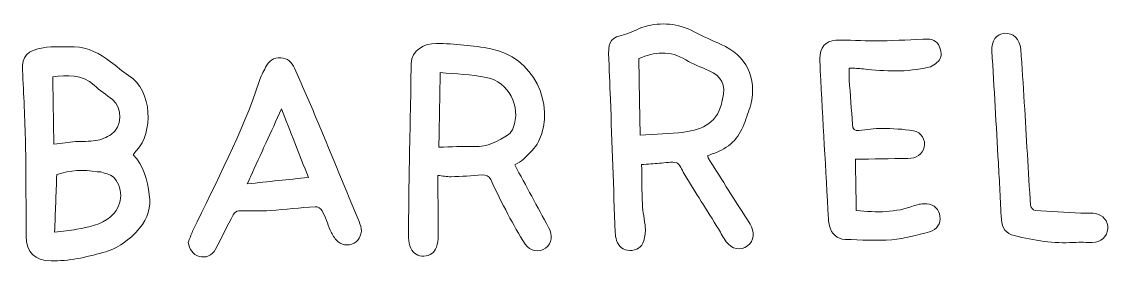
# Model space of a CAD drawing. Header units: inches. Extents: x 30 to 180, y 56 to 256.
# Drawn here: x 73.38 to 89.52, y 211.68 to 215.24 of the extents above; entities that cross this region are included whole.
import ezdxf

# ---------------------------------------------------------------- set-up
doc = ezdxf.new("R2010")
doc.units = ezdxf.units.IN
doc.header["$MEASUREMENT"] = 0

# ---------------------------------------------------------------- blocks, each defined once
blk = doc.blocks.new('block 196')
at = {"color": 7, "lineweight": 15, "true_color": 0xffffff}
blk.add_open_spline([(74.961, 214.44), (74.867, 214.498), (74.786, 214.577), (74.697, 214.641)], degree=3, dxfattribs=at)
blk = doc.blocks.new('block 197')
at = {"color": 7, "lineweight": 15, "true_color": 0xffffff}
blk.add_open_spline([(74.697, 214.641), (74.535, 214.76), (74.365, 214.861), (74.156, 214.861), (74.002, 214.861), (73.844, 214.874), (73.694, 214.849)], degree=3, knots=[0, 0, 0, 0, 1, 1, 1, 2, 2, 2, 2], dxfattribs=at)
blk = doc.blocks.new('block 198')
at = {"color": 7, "lineweight": 15, "true_color": 0xffffff}
blk.add_open_spline([(73.694, 214.849), (73.461, 214.813), (73.376, 214.721), (73.387, 214.517)], degree=3, dxfattribs=at)
blk = doc.blocks.new('block 199')
at = {"color": 7, "lineweight": 15, "true_color": 0xffffff}
blk.add_open_spline([(73.387, 214.517), (73.405, 214.154), (73.425, 213.792), (73.432, 213.43)], degree=3, dxfattribs=at)
blk = doc.blocks.new('block 200')
at = {"color": 7, "lineweight": 15, "true_color": 0xffffff}
blk.add_open_spline([(73.432, 213.43), (73.442, 212.971), (73.438, 212.511), (73.442, 212.051)], degree=3, dxfattribs=at)
blk = doc.blocks.new('block 201')
at = {"color": 7, "lineweight": 15, "true_color": 0xffffff}
blk.add_open_spline([(73.442, 212.051), (73.443, 211.813), (73.571, 211.689), (73.811, 211.685)], degree=3, dxfattribs=at)
blk = doc.blocks.new('block 202')
at = {"color": 7, "lineweight": 15, "true_color": 0xffffff}
blk.add_open_spline([(73.811, 211.685), (74.076, 211.679), (74.33, 211.739), (74.583, 211.808)], degree=3, dxfattribs=at)
blk = doc.blocks.new('block 203')
at = {"color": 7, "lineweight": 15, "true_color": 0xffffff}
blk.add_open_spline([(74.583, 211.808), (74.804, 211.869), (74.981, 211.997), (75.127, 212.171)], degree=3, dxfattribs=at)
blk = doc.blocks.new('block 204')
at = {"color": 7, "lineweight": 15, "true_color": 0xffffff}
blk.add_open_spline([(75.127, 212.171), (75.247, 212.315), (75.299, 212.479), (75.271, 212.667)], degree=3, dxfattribs=at)
blk = doc.blocks.new('block 205')
at = {"color": 7, "lineweight": 15, "true_color": 0xffffff}
blk.add_open_spline([(75.271, 212.667), (75.24, 212.885), (75.193, 213.097), (75.029, 213.262)], degree=3, dxfattribs=at)
blk = doc.blocks.new('block 206')
at = {"color": 7, "lineweight": 15, "true_color": 0xffffff}
blk.add_open_spline([(75.029, 213.262), (75.05, 213.286), (75.067, 213.307), (75.085, 213.327)], degree=3, dxfattribs=at)
blk = doc.blocks.new('block 207')
at = {"color": 7, "lineweight": 15, "true_color": 0xffffff}
blk.add_open_spline([(75.085, 213.327), (75.323, 213.58), (75.331, 214.211), (74.961, 214.44)], degree=3, dxfattribs=at)
blk = doc.blocks.new('block 208')
at = {"color": 7, "lineweight": 15, "true_color": 0xffffff}
blk.add_open_spline([(81.053, 213.456), (81.319, 214.025), (80.963, 214.721), (80.345, 214.834)], degree=3, dxfattribs=at)
blk = doc.blocks.new('block 209')
at = {"color": 7, "lineweight": 15, "true_color": 0xffffff}
blk.add_open_spline([(80.345, 214.834), (80.079, 214.883), (79.806, 214.909), (79.535, 214.914)], degree=3, dxfattribs=at)
blk = doc.blocks.new('block 210')
at = {"color": 7, "lineweight": 15, "true_color": 0xffffff}
blk.add_open_spline([(79.535, 214.914), (79.363, 214.917), (79.16, 214.812), (79.159, 214.617)], degree=3, dxfattribs=at)
blk = doc.blocks.new('block 211')
at = {"color": 7, "lineweight": 15, "true_color": 0xffffff}
blk.add_open_spline([(79.159, 214.617), (79.157, 214.096), (79.14, 213.575), (79.132, 213.055)], degree=3, dxfattribs=at)
blk = doc.blocks.new('block 212')
at = {"color": 7, "lineweight": 15, "true_color": 0xffffff}
blk.add_open_spline([(79.132, 213.055), (79.126, 212.713), (79.123, 212.37), (79.122, 212.028)], degree=3, dxfattribs=at)
blk = doc.blocks.new('block 213')
at = {"color": 7, "lineweight": 15, "true_color": 0xffffff}
blk.add_open_spline([(79.122, 212.028), (79.122, 211.976), (79.134, 211.92), (79.156, 211.874)], degree=3, dxfattribs=at)
blk = doc.blocks.new('block 214')
at = {"color": 7, "lineweight": 15, "true_color": 0xffffff}
blk.add_open_spline([(79.156, 211.874), (79.192, 211.794), (79.262, 211.752), (79.351, 211.756)], degree=3, dxfattribs=at)
blk = doc.blocks.new('block 215')
at = {"color": 7, "lineweight": 15, "true_color": 0xffffff}
blk.add_open_spline([(79.351, 211.756), (79.44, 211.76), (79.506, 211.805), (79.536, 211.889)], degree=3, dxfattribs=at)
blk = doc.blocks.new('block 216')
at = {"color": 7, "lineweight": 15, "true_color": 0xffffff}
blk.add_open_spline([(79.536, 211.889), (79.554, 211.942), (79.561, 212), (79.561, 212.056)], degree=3, dxfattribs=at)
blk = doc.blocks.new('block 217')
at = {"color": 7, "lineweight": 15, "true_color": 0xffffff}
blk.add_open_spline([(79.561, 212.056), (79.562, 212.321), (79.559, 212.587), (79.557, 212.852)], degree=3, dxfattribs=at)
blk = doc.blocks.new('block 218')
at = {"color": 7, "lineweight": 15, "true_color": 0xffffff}
blk.add_open_spline([(79.557, 212.852), (79.557, 212.888), (79.556, 212.924), (79.555, 212.955)], degree=3, dxfattribs=at)
blk = doc.blocks.new('block 219')
at = {"color": 7, "lineweight": 15, "true_color": 0xffffff}
blk.add_open_spline([(79.555, 212.955), (79.628, 212.947), (79.691, 212.933), (79.753, 212.935)], degree=3, dxfattribs=at)
blk = doc.blocks.new('block 220')
at = {"color": 7, "lineweight": 15, "true_color": 0xffffff}
blk.add_open_spline([(79.753, 212.935), (79.907, 212.939), (80.061, 212.948), (80.215, 212.961)], degree=3, dxfattribs=at)
blk = doc.blocks.new('block 221')
at = {"color": 7, "lineweight": 15, "true_color": 0xffffff}
blk.add_open_spline([(80.215, 212.961), (80.277, 212.966), (80.314, 212.947), (80.342, 212.891)], degree=3, dxfattribs=at)
blk = doc.blocks.new('block 222')
at = {"color": 7, "lineweight": 15, "true_color": 0xffffff}
blk.add_open_spline([(80.342, 212.891), (80.425, 212.718), (80.509, 212.546), (80.598, 212.378)], degree=3, dxfattribs=at)
blk = doc.blocks.new('block 223')
at = {"color": 7, "lineweight": 15, "true_color": 0xffffff}
blk.add_open_spline([(80.598, 212.378), (80.679, 212.227), (80.76, 212.076), (80.855, 211.934)], degree=3, dxfattribs=at)
blk = doc.blocks.new('block 224')
at = {"color": 7, "lineweight": 15, "true_color": 0xffffff}
blk.add_open_spline([(80.855, 211.934), (80.927, 211.825), (81.062, 211.807), (81.157, 211.875)], degree=3, dxfattribs=at)
blk = doc.blocks.new('block 225')
at = {"color": 7, "lineweight": 15, "true_color": 0xffffff}
blk.add_open_spline([(81.157, 211.875), (81.254, 211.945), (81.267, 212.064), (81.203, 212.181)], degree=3, dxfattribs=at)
blk = doc.blocks.new('block 226')
at = {"color": 7, "lineweight": 15, "true_color": 0xffffff}
blk.add_open_spline([(81.203, 212.181), (81.034, 212.488), (80.868, 212.798), (80.699, 213.112)], degree=3, dxfattribs=at)
blk = doc.blocks.new('block 227')
at = {"color": 7, "lineweight": 15, "true_color": 0xffffff}
blk.add_open_spline([(80.699, 213.112), (80.75, 213.143), (80.796, 213.162), (80.827, 213.194)], degree=3, dxfattribs=at)
blk = doc.blocks.new('block 228')
at = {"color": 7, "lineweight": 15, "true_color": 0xffffff}
blk.add_open_spline([(80.827, 213.194), (80.907, 213.278), (81.006, 213.356), (81.053, 213.456)], degree=3, dxfattribs=at)
blk = doc.blocks.new('block 229')
at = {"color": 7, "lineweight": 15, "true_color": 0xffffff}
blk.add_open_spline([(76.256, 211.861), (76.347, 212.029), (76.428, 212.202), (76.518, 212.371)], degree=3, dxfattribs=at)
blk = doc.blocks.new('block 230')
at = {"color": 7, "lineweight": 15, "true_color": 0xffffff}
blk.add_open_spline([(76.518, 212.371), (76.532, 212.398), (76.572, 212.426), (76.601, 212.427)], degree=3, dxfattribs=at)
blk = doc.blocks.new('block 231')
at = {"color": 7, "lineweight": 15, "true_color": 0xffffff}
blk.add_open_spline([(76.601, 212.427), (76.758, 212.433), (76.916, 212.423), (77.072, 212.433)], degree=3, dxfattribs=at)
blk = doc.blocks.new('block 232')
at = {"color": 7, "lineweight": 15, "true_color": 0xffffff}
blk.add_open_spline([(77.072, 212.433), (77.293, 212.448), (77.513, 212.476), (77.734, 212.49)], degree=3, dxfattribs=at)
blk = doc.blocks.new('block 233')
at = {"color": 7, "lineweight": 15, "true_color": 0xffffff}
blk.add_open_spline([(77.734, 212.49), (77.768, 212.492), (77.822, 212.459), (77.839, 212.428)], degree=3, dxfattribs=at)
blk = doc.blocks.new('block 234')
at = {"color": 7, "lineweight": 15, "true_color": 0xffffff}
blk.add_open_spline([(77.839, 212.428), (77.886, 212.337), (77.918, 212.237), (77.96, 212.142)], degree=3, dxfattribs=at)
blk = doc.blocks.new('block 235')
at = {"color": 7, "lineweight": 15, "true_color": 0xffffff}
blk.add_open_spline([(77.96, 212.142), (77.983, 212.091), (78.01, 212.039), (78.047, 211.997)], degree=3, dxfattribs=at)
blk = doc.blocks.new('block 236')
at = {"color": 7, "lineweight": 15, "true_color": 0xffffff}
blk.add_open_spline([(78.047, 211.997), (78.118, 211.915), (78.223, 211.9), (78.312, 211.949)], degree=3, dxfattribs=at)
blk = doc.blocks.new('block 237')
at = {"color": 7, "lineweight": 15, "true_color": 0xffffff}
blk.add_open_spline([(78.312, 211.949), (78.397, 211.996), (78.441, 212.1), (78.412, 212.2)], degree=3, dxfattribs=at)
blk = doc.blocks.new('block 238')
at = {"color": 7, "lineweight": 15, "true_color": 0xffffff}
blk.add_open_spline([(78.412, 212.2), (78.398, 212.248), (78.376, 212.295), (78.357, 212.34)], degree=3, dxfattribs=at)
blk = doc.blocks.new('block 239')
at = {"color": 7, "lineweight": 15, "true_color": 0xffffff}
blk.add_open_spline([(78.357, 212.34), (78.152, 212.836), (77.948, 213.332), (77.741, 213.826)], degree=3, dxfattribs=at)
blk = doc.blocks.new('block 240')
at = {"color": 7, "lineweight": 15, "true_color": 0xffffff}
blk.add_open_spline([(77.741, 213.826), (77.64, 214.067), (77.533, 214.307), (77.427, 214.546)], degree=3, dxfattribs=at)
blk = doc.blocks.new('block 241')
at = {"color": 7, "lineweight": 15, "true_color": 0xffffff}
blk.add_open_spline([(77.427, 214.546), (77.388, 214.635), (77.324, 214.697), (77.223, 214.701)], degree=3, dxfattribs=at)
blk = doc.blocks.new('block 242')
at = {"color": 7, "lineweight": 15, "true_color": 0xffffff}
blk.add_open_spline([(77.223, 214.701), (77.116, 214.708), (77.045, 214.649), (76.999, 214.559)], degree=3, dxfattribs=at)
blk = doc.blocks.new('block 243')
at = {"color": 7, "lineweight": 15, "true_color": 0xffffff}
blk.add_open_spline([(76.999, 214.559), (76.963, 214.491), (76.925, 214.422), (76.902, 214.349)], degree=3, dxfattribs=at)
blk = doc.blocks.new('block 244')
at = {"color": 7, "lineweight": 15, "true_color": 0xffffff}
blk.add_open_spline([(76.902, 214.349), (76.651, 213.573), (76.262, 212.86), (75.915, 212.126)], degree=3, dxfattribs=at)
blk = doc.blocks.new('block 245')
at = {"color": 7, "lineweight": 15, "true_color": 0xffffff}
blk.add_open_spline([(75.915, 212.126), (75.89, 212.073), (75.871, 212.016), (75.849, 211.96)], degree=3, dxfattribs=at)
blk = doc.blocks.new('block 246')
at = {"color": 7, "lineweight": 15, "true_color": 0xffffff}
blk.add_open_spline([(75.849, 211.96), (75.862, 211.858), (75.92, 211.778), (76.01, 211.752)], degree=3, dxfattribs=at)
blk = doc.blocks.new('block 247')
at = {"color": 7, "lineweight": 15, "true_color": 0xffffff}
blk.add_open_spline([(76.01, 211.752), (76.106, 211.723), (76.202, 211.761), (76.256, 211.861)], degree=3, dxfattribs=at)
blk = doc.blocks.new('block 248')
at = {"color": 7, "lineweight": 15, "true_color": 0xffffff}
blk.add_open_spline([(86.621, 213.616), (86.467, 213.643), (86.309, 213.649), (86.153, 213.651)], degree=3, dxfattribs=at)
blk = doc.blocks.new('block 249')
at = {"color": 7, "lineweight": 15, "true_color": 0xffffff}
blk.add_open_spline([(86.153, 213.651), (86.04, 213.652), (85.926, 213.633), (85.812, 213.622)], degree=3, dxfattribs=at)
blk = doc.blocks.new('block 250')
at = {"color": 7, "lineweight": 15, "true_color": 0xffffff}
blk.add_open_spline([(85.812, 213.622), (85.746, 213.615), (85.718, 213.639), (85.714, 213.711)], degree=3, dxfattribs=at)
blk = doc.blocks.new('block 251')
at = {"color": 7, "lineweight": 15, "true_color": 0xffffff}
blk.add_open_spline([(85.714, 213.711), (85.703, 213.932), (85.683, 214.154), (85.668, 214.374)], degree=3, dxfattribs=at)
blk = doc.blocks.new('block 252')
at = {"color": 7, "lineweight": 15, "true_color": 0xffffff}
blk.add_open_spline([(85.668, 214.374), (85.664, 214.429), (85.666, 214.485), (85.665, 214.548)], degree=3, dxfattribs=at)
blk = doc.blocks.new('block 253')
at = {"color": 7, "lineweight": 15, "true_color": 0xffffff}
blk.add_open_spline([(85.665, 214.548), (85.744, 214.544), (85.811, 214.543), (85.877, 214.535)], degree=3, dxfattribs=at)
blk = doc.blocks.new('block 254')
at = {"color": 7, "lineweight": 15, "true_color": 0xffffff}
blk.add_open_spline([(85.877, 214.535), (86.202, 214.499), (86.528, 214.484), (86.848, 214.561)], degree=3, dxfattribs=at)
blk = doc.blocks.new('block 255')
at = {"color": 7, "lineweight": 15, "true_color": 0xffffff}
blk.add_open_spline([(86.848, 214.561), (86.914, 214.577), (86.993, 214.634), (87.02, 214.692)], degree=3, dxfattribs=at)
blk = doc.blocks.new('block 256')
at = {"color": 7, "lineweight": 15, "true_color": 0xffffff}
blk.add_open_spline([(87.02, 214.692), (87.045, 214.746), (87.026, 214.838), (86.994, 214.896)], degree=3, dxfattribs=at)
blk = doc.blocks.new('block 257')
at = {"color": 7, "lineweight": 15, "true_color": 0xffffff}
blk.add_open_spline([(86.994, 214.896), (86.948, 214.979), (86.854, 214.983), (86.761, 214.978)], degree=3, dxfattribs=at)
blk = doc.blocks.new('block 258')
at = {"color": 7, "lineweight": 15, "true_color": 0xffffff}
blk.add_open_spline([(86.761, 214.978), (86.525, 214.965), (86.288, 214.954), (86.051, 214.951)], degree=3, dxfattribs=at)
blk = doc.blocks.new('block 259')
at = {"color": 7, "lineweight": 15, "true_color": 0xffffff}
blk.add_open_spline([(86.051, 214.951), (85.857, 214.949), (85.662, 214.971), (85.469, 214.96)], degree=3, dxfattribs=at)
blk = doc.blocks.new('block 260')
at = {"color": 7, "lineweight": 15, "true_color": 0xffffff}
blk.add_open_spline([(85.469, 214.96), (85.308, 214.95), (85.235, 214.85), (85.233, 214.688)], degree=3, dxfattribs=at)
blk = doc.blocks.new('block 261')
at = {"color": 7, "lineweight": 15, "true_color": 0xffffff}
blk.add_open_spline([(85.233, 214.688), (85.232, 214.628), (85.234, 214.568), (85.237, 214.507)], degree=3, dxfattribs=at)
blk = doc.blocks.new('block 262')
at = {"color": 7, "lineweight": 15, "true_color": 0xffffff}
blk.add_open_spline([(85.237, 214.507), (85.277, 213.773), (85.318, 213.038), (85.359, 212.304)], degree=3, dxfattribs=at)
blk = doc.blocks.new('block 263')
at = {"color": 7, "lineweight": 15, "true_color": 0xffffff}
blk.add_open_spline([(85.359, 212.304), (85.361, 212.271), (85.368, 212.237), (85.375, 212.206)], degree=3, dxfattribs=at)
blk = doc.blocks.new('block 264')
at = {"color": 7, "lineweight": 15, "true_color": 0xffffff}
blk.add_open_spline([(85.375, 212.206), (85.405, 212.084), (85.484, 212.009), (85.608, 212.004)], degree=3, dxfattribs=at)
blk = doc.blocks.new('block 265')
at = {"color": 7, "lineweight": 15, "true_color": 0xffffff}
blk.add_open_spline([(85.608, 212.004), (85.839, 211.996), (86.072, 211.98), (86.302, 211.999)], degree=3, dxfattribs=at)
blk = doc.blocks.new('block 266')
at = {"color": 7, "lineweight": 15, "true_color": 0xffffff}
blk.add_open_spline([(86.302, 211.999), (86.49, 212.014), (86.677, 212.069), (86.861, 212.117)], degree=3, dxfattribs=at)
blk = doc.blocks.new('block 267')
at = {"color": 7, "lineweight": 15, "true_color": 0xffffff}
blk.add_open_spline([(86.861, 212.117), (86.975, 212.148), (87.026, 212.239), (87.015, 212.347)], degree=3, dxfattribs=at)
blk = doc.blocks.new('block 268')
at = {"color": 7, "lineweight": 15, "true_color": 0xffffff}
blk.add_open_spline([(87.015, 212.347), (87.004, 212.446), (86.934, 212.523), (86.821, 212.533)], degree=3, dxfattribs=at)
blk = doc.blocks.new('block 269')
at = {"color": 7, "lineweight": 15, "true_color": 0xffffff}
blk.add_open_spline([(86.821, 212.533), (86.761, 212.539), (86.694, 212.526), (86.637, 212.505)], degree=3, dxfattribs=at)
blk = doc.blocks.new('block 270')
at = {"color": 7, "lineweight": 15, "true_color": 0xffffff}
blk.add_open_spline([(86.637, 212.505), (86.359, 212.4), (86.075, 212.403), (85.772, 212.432)], degree=3, dxfattribs=at)
blk = doc.blocks.new('block 271')
at = {"color": 7, "lineweight": 15, "true_color": 0xffffff}
blk.add_open_spline([(85.772, 212.432), (85.768, 212.687), (85.764, 212.933), (85.759, 213.194)], degree=3, dxfattribs=at)
blk = doc.blocks.new('block 272')
at = {"color": 7, "lineweight": 15, "true_color": 0xffffff}
blk.add_open_spline([(85.759, 213.194), (86.02, 213.198), (86.28, 213.205), (86.54, 213.205), (86.662, 213.205), (86.759, 213.267), (86.782, 213.375)], degree=3, knots=[0, 0, 0, 0, 1, 1, 1, 2, 2, 2, 2], dxfattribs=at)
blk = doc.blocks.new('block 273')
at = {"color": 7, "lineweight": 15, "true_color": 0xffffff}
blk.add_open_spline([(86.782, 213.375), (86.804, 213.482), (86.743, 213.595), (86.621, 213.616)], degree=3, dxfattribs=at)
blk = doc.blocks.new('block 274')
at = {"color": 7, "lineweight": 15, "true_color": 0xffffff}
blk.add_open_spline([(89.278, 211.956), (89.404, 211.958), (89.5, 212.047), (89.508, 212.164)], degree=3, dxfattribs=at)
blk = doc.blocks.new('block 275')
at = {"color": 7, "lineweight": 15, "true_color": 0xffffff}
blk.add_open_spline([(89.508, 212.164), (89.515, 212.273), (89.439, 212.37), (89.319, 212.388)], degree=3, dxfattribs=at)
blk = doc.blocks.new('block 276')
at = {"color": 7, "lineweight": 15, "true_color": 0xffffff}
blk.add_open_spline([(89.319, 212.388), (89.25, 212.4), (89.179, 212.392), (89.108, 212.395)], degree=3, dxfattribs=at)
blk = doc.blocks.new('block 277')
at = {"color": 7, "lineweight": 15, "true_color": 0xffffff}
blk.add_open_spline([(89.108, 212.395), (88.881, 212.406), (88.654, 212.417), (88.427, 212.433)], degree=3, dxfattribs=at)
blk = doc.blocks.new('block 278')
at = {"color": 7, "lineweight": 15, "true_color": 0xffffff}
blk.add_open_spline([(88.427, 212.433), (88.402, 212.435), (88.362, 212.48), (88.36, 212.506)], degree=3, dxfattribs=at)
blk = doc.blocks.new('block 279')
at = {"color": 7, "lineweight": 15, "true_color": 0xffffff}
blk.add_open_spline([(88.36, 212.506), (88.327, 213.016), (88.299, 213.526), (88.268, 214.035)], degree=3, dxfattribs=at)
blk = doc.blocks.new('block 280')
at = {"color": 7, "lineweight": 15, "true_color": 0xffffff}
blk.add_open_spline([(88.268, 214.035), (88.252, 214.3), (88.236, 214.565), (88.214, 214.829)], degree=3, dxfattribs=at)
blk = doc.blocks.new('block 281')
at = {"color": 7, "lineweight": 15, "true_color": 0xffffff}
blk.add_open_spline([(88.214, 214.829), (88.201, 214.982), (88.102, 215.074), (87.977, 215.064)], degree=3, dxfattribs=at)
blk = doc.blocks.new('block 282')
at = {"color": 7, "lineweight": 15, "true_color": 0xffffff}
blk.add_open_spline([(87.977, 215.064), (87.853, 215.053), (87.778, 214.951), (87.787, 214.802)], degree=3, dxfattribs=at)
blk = doc.blocks.new('block 283')
at = {"color": 7, "lineweight": 15, "true_color": 0xffffff}
blk.add_open_spline([(87.787, 214.802), (87.819, 214.249), (87.852, 213.695), (87.883, 213.143)], degree=3, dxfattribs=at)
blk = doc.blocks.new('block 284')
at = {"color": 7, "lineweight": 15, "true_color": 0xffffff}
blk.add_open_spline([(87.883, 213.143), (87.899, 212.862), (87.912, 212.58), (87.927, 212.299)], degree=3, dxfattribs=at)
blk = doc.blocks.new('block 285')
at = {"color": 7, "lineweight": 15, "true_color": 0xffffff}
blk.add_open_spline([(87.927, 212.299), (87.933, 212.172), (87.999, 212.09), (88.119, 212.06)], degree=3, dxfattribs=at)
blk = doc.blocks.new('block 286')
at = {"color": 7, "lineweight": 15, "true_color": 0xffffff}
blk.add_open_spline([(88.119, 212.06), (88.414, 211.987), (88.711, 211.938), (88.996, 211.96)], degree=3, dxfattribs=at)
blk = doc.blocks.new('block 287')
at = {"color": 7, "lineweight": 15, "true_color": 0xffffff}
blk.add_open_spline([(88.996, 211.96), (89.06, 211.96), (89.103, 211.962), (89.147, 211.961)], degree=3, dxfattribs=at)
blk = doc.blocks.new('block 288')
at = {"color": 7, "lineweight": 15, "true_color": 0xffffff}
blk.add_open_spline([(89.147, 211.961), (89.191, 211.961), (89.234, 211.955), (89.278, 211.956)], degree=3, dxfattribs=at)
blk = doc.blocks.new('block 337')
at = {"color": 7, "lineweight": 15, "true_color": 0xffffff}
blk.add_open_spline([(84.107, 213.72), (84.141, 213.815), (84.179, 213.909), (84.204, 214.005)], degree=3, dxfattribs=at)
blk = doc.blocks.new('block 338')
at = {"color": 7, "lineweight": 15, "true_color": 0xffffff}
blk.add_open_spline([(84.204, 214.005), (84.305, 214.398), (84.135, 214.739), (83.765, 214.899)], degree=3, dxfattribs=at)
blk = doc.blocks.new('block 339')
at = {"color": 7, "lineweight": 15, "true_color": 0xffffff}
blk.add_open_spline([(83.765, 214.899), (83.63, 214.958), (83.495, 215.019), (83.364, 215.087)], degree=3, dxfattribs=at)
blk = doc.blocks.new('block 340')
at = {"color": 7, "lineweight": 15, "true_color": 0xffffff}
blk.add_open_spline([(83.364, 215.087), (83.126, 215.211), (82.878, 215.236), (82.623, 215.161)], degree=3, dxfattribs=at)
blk = doc.blocks.new('block 341')
at = {"color": 7, "lineweight": 15, "true_color": 0xffffff}
blk.add_open_spline([(82.623, 215.161), (82.522, 215.131), (82.429, 215.069), (82.327, 215.045)], degree=3, dxfattribs=at)
blk = doc.blocks.new('block 342')
at = {"color": 7, "lineweight": 15, "true_color": 0xffffff}
blk.add_open_spline([(82.327, 215.045), (82.141, 215.003), (82.088, 214.952), (82.094, 214.763)], degree=3, dxfattribs=at)
blk = doc.blocks.new('block 343')
at = {"color": 7, "lineweight": 15, "true_color": 0xffffff}
blk.add_open_spline([(82.094, 214.763), (82.101, 214.537), (82.112, 214.313), (82.12, 214.088)], degree=3, dxfattribs=at)
blk = doc.blocks.new('block 344')
at = {"color": 7, "lineweight": 15, "true_color": 0xffffff}
blk.add_open_spline([(82.12, 214.088), (82.144, 213.427), (82.167, 212.766), (82.191, 212.104)], degree=3, dxfattribs=at)
blk = doc.blocks.new('block 345')
at = {"color": 7, "lineweight": 15, "true_color": 0xffffff}
blk.add_open_spline([(82.191, 212.104), (82.193, 212.065), (82.201, 212.024), (82.213, 211.987)], degree=3, dxfattribs=at)
blk = doc.blocks.new('block 346')
at = {"color": 7, "lineweight": 15, "true_color": 0xffffff}
blk.add_open_spline([(82.213, 211.987), (82.245, 211.895), (82.31, 211.842), (82.408, 211.839)], degree=3, dxfattribs=at)
blk = doc.blocks.new('block 347')
at = {"color": 7, "lineweight": 15, "true_color": 0xffffff}
blk.add_open_spline([(82.408, 211.839), (82.511, 211.836), (82.586, 211.886), (82.616, 211.982)], degree=3, dxfattribs=at)
blk = doc.blocks.new('block 348')
at = {"color": 7, "lineweight": 15, "true_color": 0xffffff}
blk.add_open_spline([(82.616, 211.982), (82.636, 212.044), (82.643, 212.114), (82.638, 212.179)], degree=3, dxfattribs=at)
blk = doc.blocks.new('block 349')
at = {"color": 7, "lineweight": 15, "true_color": 0xffffff}
blk.add_open_spline([(82.638, 212.179), (82.63, 212.295), (82.601, 212.411), (82.595, 212.527)], degree=3, dxfattribs=at)
blk = doc.blocks.new('block 350')
at = {"color": 7, "lineweight": 15, "true_color": 0xffffff}
blk.add_open_spline([(82.595, 212.527), (82.585, 212.727), (82.587, 212.928), (82.584, 213.115)], degree=3, dxfattribs=at)
blk = doc.blocks.new('block 351')
at = {"color": 7, "lineweight": 15, "true_color": 0xffffff}
blk.add_open_spline([(82.584, 213.115), (82.676, 213.122), (82.762, 213.13), (82.848, 213.135)], degree=3, dxfattribs=at)
blk = doc.blocks.new('block 352')
at = {"color": 7, "lineweight": 15, "true_color": 0xffffff}
blk.add_open_spline([(82.848, 213.135), (82.935, 213.141), (83.029, 213.163), (83.107, 213.139)], degree=3, dxfattribs=at)
blk = doc.blocks.new('block 353')
at = {"color": 7, "lineweight": 15, "true_color": 0xffffff}
blk.add_open_spline([(83.107, 213.139), (83.154, 213.124), (83.178, 213.034), (83.214, 212.978)], degree=3, dxfattribs=at)
blk = doc.blocks.new('block 354')
at = {"color": 7, "lineweight": 15, "true_color": 0xffffff}
blk.add_open_spline([(83.214, 212.978), (83.384, 212.705), (83.555, 212.432), (83.725, 212.159)], degree=3, dxfattribs=at)
blk = doc.blocks.new('block 355')
at = {"color": 7, "lineweight": 15, "true_color": 0xffffff}
blk.add_open_spline([(83.725, 212.159), (83.764, 212.096), (83.797, 212.029), (83.839, 211.969)], degree=3, dxfattribs=at)
blk = doc.blocks.new('block 356')
at = {"color": 7, "lineweight": 15, "true_color": 0xffffff}
blk.add_open_spline([(83.839, 211.969), (83.92, 211.857), (84.059, 211.832), (84.157, 211.907)], degree=3, dxfattribs=at)
blk = doc.blocks.new('block 357')
at = {"color": 7, "lineweight": 15, "true_color": 0xffffff}
blk.add_open_spline([(84.157, 211.907), (84.256, 211.982), (84.266, 212.12), (84.194, 212.232)], degree=3, dxfattribs=at)
blk = doc.blocks.new('block 358')
at = {"color": 7, "lineweight": 15, "true_color": 0xffffff}
blk.add_open_spline([(84.194, 212.232), (83.984, 212.559), (83.777, 212.889), (83.57, 213.217)], degree=3, dxfattribs=at)
blk = doc.blocks.new('block 359')
at = {"color": 7, "lineweight": 15, "true_color": 0xffffff}
blk.add_open_spline([(83.57, 213.217), (83.567, 213.222), (83.568, 213.23), (83.566, 213.248)], degree=3, dxfattribs=at)
blk = doc.blocks.new('block 360')
at = {"color": 7, "lineweight": 15, "true_color": 0xffffff}
blk.add_open_spline([(83.566, 213.248), (83.598, 213.26), (83.626, 213.271), (83.654, 213.281)], degree=3, dxfattribs=at)
blk = doc.blocks.new('block 361')
at = {"color": 7, "lineweight": 15, "true_color": 0xffffff}
blk.add_open_spline([(83.654, 213.281), (83.875, 213.355), (84.027, 213.502), (84.107, 213.72)], degree=3, dxfattribs=at)
blk = doc.blocks.new('block 405')
at = {"color": 7, "lineweight": 15, "true_color": 0xffffff}
blk.add_open_spline([(73.837, 214.419), (73.842, 214.084), (73.848, 213.756), (73.853, 213.418)], degree=3, dxfattribs=at)
blk = doc.blocks.new('block 406')
at = {"color": 7, "lineweight": 15, "true_color": 0xffffff}
blk.add_open_spline([(73.853, 213.418), (73.974, 213.433), (74.073, 213.448), (74.173, 213.456)], degree=3, dxfattribs=at)
blk = doc.blocks.new('block 407')
at = {"color": 7, "lineweight": 15, "true_color": 0xffffff}
blk.add_open_spline([(74.173, 213.456), (74.274, 213.464), (74.377, 213.453), (74.475, 213.471)], degree=3, dxfattribs=at)
blk = doc.blocks.new('block 408')
at = {"color": 7, "lineweight": 15, "true_color": 0xffffff}
blk.add_open_spline([(74.475, 213.471), (74.555, 213.485), (74.637, 213.517), (74.705, 213.562)], degree=3, dxfattribs=at)
blk = doc.blocks.new('block 409')
at = {"color": 7, "lineweight": 15, "true_color": 0xffffff}
blk.add_open_spline([(74.705, 213.562), (74.868, 213.669), (74.874, 213.959), (74.722, 214.081)], degree=3, dxfattribs=at)
blk = doc.blocks.new('block 410')
at = {"color": 7, "lineweight": 15, "true_color": 0xffffff}
blk.add_open_spline([(74.722, 214.081), (74.633, 214.152), (74.537, 214.215), (74.453, 214.292)], degree=3, dxfattribs=at)
blk = doc.blocks.new('block 411')
at = {"color": 7, "lineweight": 15, "true_color": 0xffffff}
blk.add_open_spline([(74.453, 214.292), (74.267, 214.461), (74.05, 214.441), (73.837, 214.419)], degree=3, dxfattribs=at)
blk = doc.blocks.new('block 422')
at = {"color": 7, "lineweight": 15, "true_color": 0xffffff}
blk.add_open_spline([(74.498, 213.008), (74.294, 213.042), (74.093, 213.037), (73.897, 212.966)], degree=3, dxfattribs=at)
blk = doc.blocks.new('block 423')
at = {"color": 7, "lineweight": 15, "true_color": 0xffffff}
blk.add_open_spline([(73.897, 212.966), (73.886, 212.68), (73.876, 212.407), (73.865, 212.112)], degree=3, dxfattribs=at)
blk = doc.blocks.new('block 424')
at = {"color": 7, "lineweight": 15, "true_color": 0xffffff}
blk.add_open_spline([(73.865, 212.112), (73.985, 212.127), (74.091, 212.133), (74.194, 212.154)], degree=3, dxfattribs=at)
blk = doc.blocks.new('block 425')
at = {"color": 7, "lineweight": 15, "true_color": 0xffffff}
blk.add_open_spline([(74.194, 212.154), (74.37, 212.191), (74.551, 212.217), (74.696, 212.341)], degree=3, dxfattribs=at)
blk = doc.blocks.new('block 426')
at = {"color": 7, "lineweight": 15, "true_color": 0xffffff}
blk.add_open_spline([(74.696, 212.341), (74.866, 212.485), (74.9, 212.742), (74.755, 212.913)], degree=3, dxfattribs=at)
blk = doc.blocks.new('block 427')
at = {"color": 7, "lineweight": 15, "true_color": 0xffffff}
blk.add_open_spline([(74.755, 212.913), (74.714, 212.961), (74.633, 212.977), (74.568, 213.002)], degree=3, dxfattribs=at)
blk = doc.blocks.new('block 428')
at = {"color": 7, "lineweight": 15, "true_color": 0xffffff}
blk.add_open_spline([(74.568, 213.002), (74.547, 213.011), (74.521, 213.004), (74.498, 213.008)], degree=3, dxfattribs=at)
blk = doc.blocks.new('block 429')
at = {"color": 7, "lineweight": 15, "true_color": 0xffffff}
blk.add_open_spline([(79.592, 214.482), (79.585, 214.101), (79.579, 213.731), (79.572, 213.374)], degree=3, dxfattribs=at)
blk = doc.blocks.new('block 430')
at = {"color": 7, "lineweight": 15, "true_color": 0xffffff}
blk.add_open_spline([(79.572, 213.374), (79.756, 213.378), (79.927, 213.387), (80.097, 213.382)], degree=3, dxfattribs=at)
blk = doc.blocks.new('block 431')
at = {"color": 7, "lineweight": 15, "true_color": 0xffffff}
blk.add_open_spline([(80.097, 213.382), (80.294, 213.376), (80.454, 213.46), (80.608, 213.564)], degree=3, dxfattribs=at)
blk = doc.blocks.new('block 432')
at = {"color": 7, "lineweight": 15, "true_color": 0xffffff}
blk.add_open_spline([(80.608, 213.564), (80.638, 213.586), (80.662, 213.624), (80.676, 213.66)], degree=3, dxfattribs=at)
blk = doc.blocks.new('block 433')
at = {"color": 7, "lineweight": 15, "true_color": 0xffffff}
blk.add_open_spline([(80.676, 213.66), (80.798, 213.975), (80.609, 214.345), (80.276, 214.409)], degree=3, dxfattribs=at)
blk = doc.blocks.new('block 434')
at = {"color": 7, "lineweight": 15, "true_color": 0xffffff}
blk.add_open_spline([(80.276, 214.409), (80.055, 214.453), (79.826, 214.459), (79.592, 214.482)], degree=3, dxfattribs=at)
blk = doc.blocks.new('block 435')
at = {"color": 7, "lineweight": 15, "true_color": 0xffffff}
blk.add_lwpolyline([(82.543, 214.69), (82.553, 214.062), (82.562, 213.553)], dxfattribs=at)
blk = doc.blocks.new('block 436')
at = {"color": 7, "lineweight": 15, "true_color": 0xffffff}
blk.add_open_spline([(82.562, 213.553), (82.793, 213.567), (83.004, 213.569), (83.211, 213.597)], degree=3, dxfattribs=at)
blk = doc.blocks.new('block 437')
at = {"color": 7, "lineweight": 15, "true_color": 0xffffff}
blk.add_open_spline([(83.786, 214.087), (83.838, 214.297), (83.773, 214.428), (83.577, 214.514)], degree=3, dxfattribs=at)
blk = doc.blocks.new('block 438')
at = {"color": 7, "lineweight": 15, "true_color": 0xffffff}
blk.add_open_spline([(83.577, 214.514), (83.464, 214.564), (83.345, 214.607), (83.24, 214.671)], degree=3, dxfattribs=at)
blk = doc.blocks.new('block 439')
at = {"color": 7, "lineweight": 15, "true_color": 0xffffff}
blk.add_open_spline([(83.24, 214.671), (83.006, 214.815), (82.774, 214.786), (82.543, 214.69)], degree=3, dxfattribs=at)
blk = doc.blocks.new('block 440')
at = {"color": 7, "lineweight": 15, "true_color": 0xffffff}
blk.add_open_spline([(83.78, 214.069), (83.781, 214.076), (83.785, 214.081), (83.786, 214.087)], degree=3, dxfattribs=at)
blk = doc.blocks.new('block 441')
at = {"color": 7, "lineweight": 15, "true_color": 0xffffff}
blk.add_open_spline([(83.211, 213.597), (83.494, 213.634), (83.729, 213.744), (83.78, 214.069)], degree=3, dxfattribs=at)
blk = doc.blocks.new('block 442')
at = {"color": 7, "lineweight": 15, "true_color": 0xffffff}
blk.add_open_spline([(76.773, 212.934), (76.761, 212.907), (76.75, 212.88), (76.727, 212.829)], degree=3, dxfattribs=at)
blk = doc.blocks.new('block 443')
at = {"color": 7, "lineweight": 15, "true_color": 0xffffff}
blk.add_open_spline([(76.727, 212.829), (77.043, 212.862), (77.333, 212.893), (77.635, 212.924)], degree=3, dxfattribs=at)
blk = doc.blocks.new('block 444')
at = {"color": 7, "lineweight": 15, "true_color": 0xffffff}
blk.add_open_spline([(77.635, 212.924), (77.499, 213.271), (77.367, 213.605), (77.235, 213.941)], degree=3, dxfattribs=at)
blk = doc.blocks.new('block 445')
at = {"color": 7, "lineweight": 15, "true_color": 0xffffff}
blk.add_open_spline([(77.235, 213.941), (77.079, 213.601), (76.926, 213.268), (76.773, 212.934)], degree=3, dxfattribs=at)

msp = doc.modelspace()

# ---------------------------------------------------------------- block references
for name in ['block 341', 'block 340', 'block 342', 'block 339', 'block 259', 'block 258', 'block 257', 'block 282', 'block 281', 'block 198', 'block 197', 'block 210', 'block 209', 'block 208', 'block 439', 'block 338', 'block 260', 'block 256', 'block 280', 'block 242', 'block 241', 'block 343', 'block 435', 'block 438', 'block 261', 'block 255', 'block 283', 'block 199', 'block 196', 'block 243', 'block 240', 'block 211', 'block 437', 'block 262', 'block 252', 'block 253', 'block 254', 'block 411', 'block 405', 'block 207', 'block 244', 'block 429', 'block 434', 'block 433', 'block 251', 'block 410', 'block 409', 'block 344', 'block 441', 'block 440', 'block 337', 'block 279', 'block 445', 'block 444', 'block 239', 'block 361', 'block 250', 'block 408', 'block 431', 'block 432', 'block 436', 'block 249', 'block 248', 'block 273', 'block 200', 'block 406', 'block 407', 'block 430', 'block 228', 'block 272', 'block 206', 'block 205', 'block 360', 'block 359', 'block 358', 'block 422', 'block 212', 'block 227', 'block 226', 'block 351', 'block 350', 'block 352', 'block 353', 'block 271', 'block 284', 'block 423', 'block 428', 'block 427', 'block 426', 'block 442', 'block 443', 'block 218', 'block 219', 'block 220', 'block 221', 'block 222', 'block 354', 'block 217', 'block 204', 'block 230', 'block 231', 'block 232', 'block 233', 'block 234', 'block 349', 'block 270', 'block 269', 'block 268', 'block 278', 'block 277', 'block 276', 'block 275', 'block 425', 'block 229', 'block 238', 'block 223', 'block 357', 'block 263', 'block 267', 'block 285', 'block 424', 'block 203', 'block 245', 'block 235', 'block 237', 'block 225', 'block 345', 'block 348', 'block 355', 'block 264', 'block 266', 'block 274', 'block 201', 'block 246', 'block 236', 'block 213', 'block 216', 'block 224', 'block 346', 'block 347', 'block 356', 'block 265', 'block 286', 'block 287', 'block 288', 'block 202', 'block 247', 'block 214', 'block 215']:
    msp.add_blockref(name, (0, 0))

doc.saveas('drawing.dxf')
